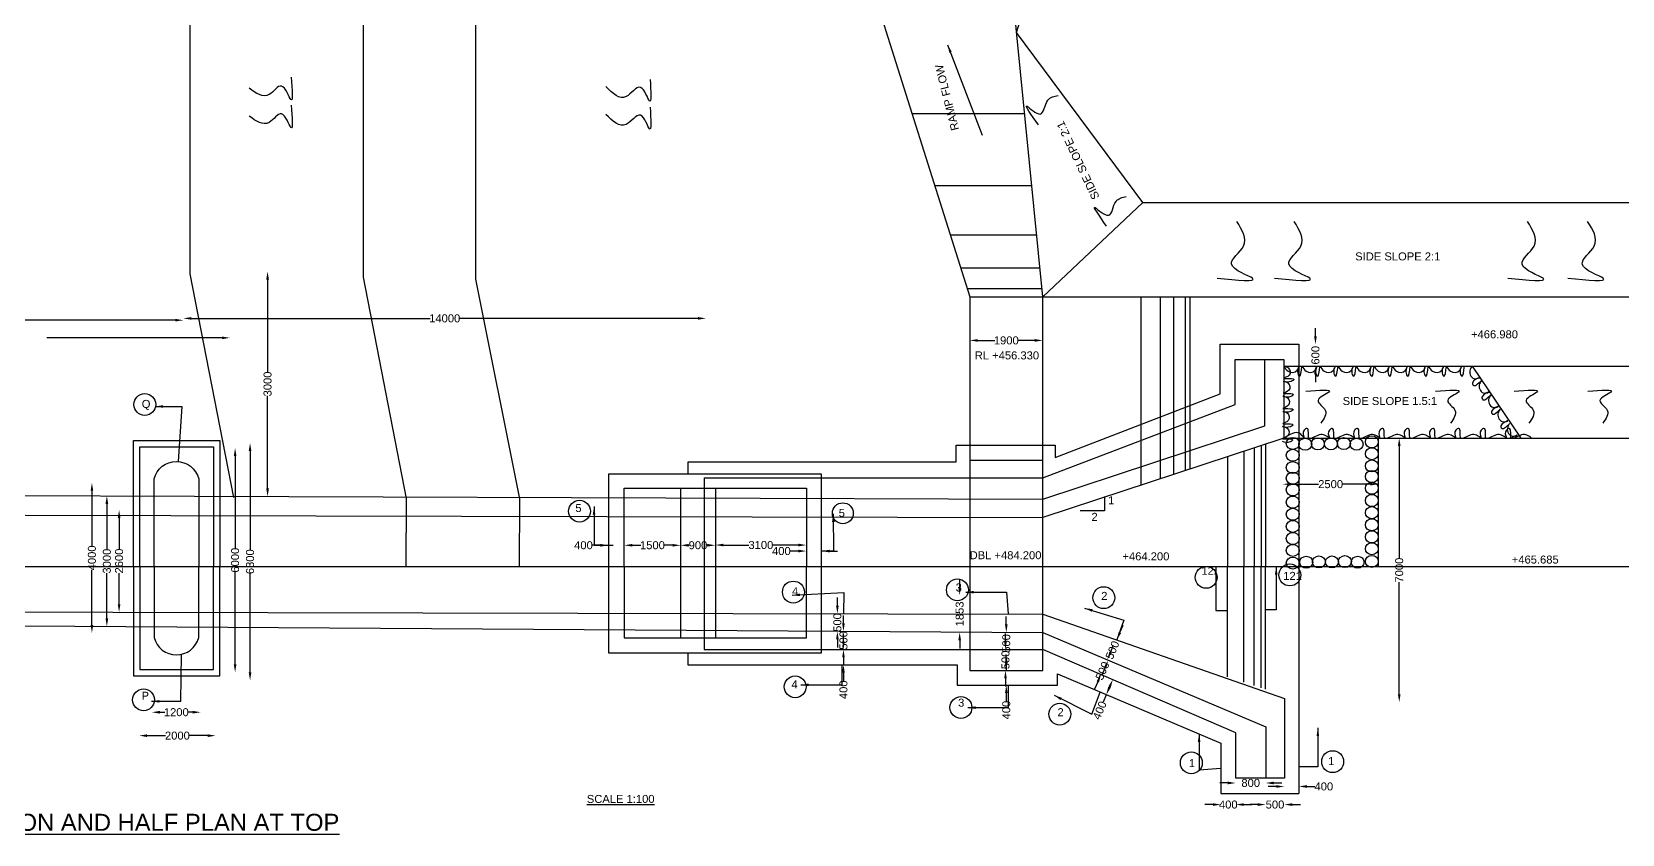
# Model space of a CAD drawing. Header units: millimetres. Extents: x 2429238 to 2656636, y 44384530 to 44544819.
# Drawn here: x 2536800 to 2616292, y 44428713 to 44468838 of the extents above; entities that cross this region are included whole.
import ezdxf

# ---------------------------------------------------------------- set-up
doc = ezdxf.new("R2010")
doc.units = ezdxf.units.MM
doc.header["$MEASUREMENT"] = 0
doc.layers.add('DIMENSION', color=7, linetype='Continuous')
doc.layers.add('TEXT', color=7, linetype='Continuous')
doc.styles.get("Standard").update_dxf_attribs({"font": 'arial.ttf', "height": 400})
doc.dimstyles.get("Standard").update_dxf_attribs({"dimtxt": 400, "dimasz": 400, "dimexe": 0.18, "dimexo": 0.0625, "dimgap": 0.09, "dimtad": 0, "dimdec": 0, "dimzin": 0, "dimdsep": 46, "dimtxsty": 'Standard', "dimcen": 0.09, "dimse1": 1, "dimse2": 1, "dimadec": 0, "dimazin": 0, "dimtfac": 1, "dimtdec": 0, "dimtofl": 0, "dimtmove": 0, "dimatfit": 3, "dimfxl": 1, "dimtolj": 1, "dimtzin": 0, "dimarcsym": 0})

# ---------------------------------------------------------------- blocks, each defined once
blk = doc.blocks.new('*D92')
at = {"layer": 'Defpoints', "color": 0, "transparency": 16777216}
for p in [(2583682, 44454070), (2587333, 44454070), (2587333, 44453404)]:
    blk.add_point(p, dxfattribs=at)
at = {"layer": 'TEXT', "color": 0, "lineweight": -2, "transparency": 16777216}
for p, q in [((2584082, 44453404), (2584930, 44453404)), ((2586933, 44453404), (2586086, 44453404))]:
    blk.add_line(p, q, dxfattribs=at)
at = {"layer": 'TEXT', "color": 0, "transparency": 16777216}
for points in [[(2584082, 44453471), (2584082, 44453338), (2583682, 44453404)], [(2586933, 44453471), (2586933, 44453338), (2587333, 44453404)]]:
    blk.add_solid(points, dxfattribs=at)
at = {"layer": 'TEXT', "color": 0, "transparency": 16777216, "insert": (2585508, 44453404), "char_height": 400, "attachment_point": 5}
blk.add_mtext('\\A1;1900', dxfattribs=at)
blk = doc.blocks.new('*D93')
at = {"layer": 'Defpoints', "color": 0, "transparency": 16777216}
for p in [(2599334, 44446216), (2604102, 44446216), (2604102, 44446216)]:
    blk.add_point(p, dxfattribs=at)
at = {"layer": 'TEXT', "color": 0, "lineweight": -2, "transparency": 16777216}
for p, q in [((2599734, 44446216), (2601118, 44446216)), ((2603702, 44446216), (2602318, 44446216))]:
    blk.add_line(p, q, dxfattribs=at)
at = {"layer": 'TEXT', "color": 0, "transparency": 16777216}
for points in [[(2599734, 44446282), (2599734, 44446149), (2599334, 44446216)], [(2603702, 44446282), (2603702, 44446149), (2604102, 44446216)]]:
    blk.add_solid(points, dxfattribs=at)
at = {"layer": 'TEXT', "color": 0, "transparency": 16777216, "insert": (2601718, 44446216), "char_height": 400, "attachment_point": 5}
blk.add_mtext('\\A1;2500', dxfattribs=at)
blk = doc.blocks.new('*D94')
at = {"layer": 'Defpoints', "color": 0, "transparency": 16777216}
for p in [(2600131, 44453212), (2600960, 44453212), (2600131, 44452117)]:
    blk.add_point(p, dxfattribs=at)
at = {"layer": 'TEXT', "color": 0, "lineweight": -2, "transparency": 16777216}
for p, q in [((2600960, 44453612), (2600960, 44454012)), ((2600960, 44451717), (2600960, 44451317))]:
    blk.add_line(p, q, dxfattribs=at)
at = {"layer": 'TEXT', "color": 0, "transparency": 16777216}
for points in [[(2600893, 44453612), (2601026, 44453612), (2600960, 44453212)], [(2600893, 44451717), (2601026, 44451717), (2600960, 44452117)]]:
    blk.add_solid(points, dxfattribs=at)
at = {"layer": 'TEXT', "color": 0, "transparency": 16777216, "insert": (2600960, 44452664), "char_height": 400, "attachment_point": 5, "rotation": 90}
blk.add_mtext('\\A1;600', dxfattribs=at)
blk = doc.blocks.new('*D98')
at = {"layer": 'Defpoints', "color": 0, "transparency": 16777216}
for p in [(2605192, 44448524), (2605148, 44435315), (2605192, 44435315)]:
    blk.add_point(p, dxfattribs=at)
at = {"layer": 'TEXT', "color": 0, "lineweight": -2, "transparency": 16777216}
for p, q in [((2605148, 44448124), (2605148, 44442514)), ((2605148, 44435715), (2605148, 44441324))]:
    blk.add_line(p, q, dxfattribs=at)
at = {"layer": 'TEXT', "color": 0, "transparency": 16777216}
for points in [[(2605081, 44448124), (2605215, 44448124), (2605148, 44448524)], [(2605081, 44435715), (2605215, 44435715), (2605148, 44435315)]]:
    blk.add_solid(points, dxfattribs=at)
at = {"layer": 'TEXT', "color": 0, "transparency": 16777216, "insert": (2605148, 44441919), "char_height": 400, "attachment_point": 5, "rotation": 90}
blk.add_mtext('\\A1;7000', dxfattribs=at)
blk = doc.blocks.new('*D99')
at = {"layer": 'Defpoints', "color": 0, "transparency": 16777216}
for p in [(2585508, 44436905), (2585508, 44436169), (2585508, 44436169)]:
    blk.add_point(p, dxfattribs=at)
at = {"layer": 'TEXT', "color": 0, "lineweight": -2, "transparency": 16777216}
for p, q in [((2585508, 44437305), (2585508, 44437705)), ((2585508, 44435769), (2585508, 44435369))]:
    blk.add_line(p, q, dxfattribs=at)
at = {"layer": 'TEXT', "color": 0, "transparency": 16777216}
for points in [[(2585441, 44437305), (2585574, 44437305), (2585508, 44436905)], [(2585441, 44435769), (2585574, 44435769), (2585508, 44436169)]]:
    blk.add_solid(points, dxfattribs=at)
at = {"layer": 'TEXT', "color": 0, "transparency": 16777216, "insert": (2585508, 44434920), "char_height": 400, "attachment_point": 5, "rotation": 90}
blk.add_mtext('\\A1;400', dxfattribs=at)
blk = doc.blocks.new('*D100')
at = {"layer": 'Defpoints', "color": 0, "transparency": 16777216}
for p in [(2585508, 44437951), (2585467, 44436905), (2585508, 44436905)]:
    blk.add_point(p, dxfattribs=at)
at = {"layer": 'TEXT', "color": 0, "lineweight": -2, "transparency": 16777216}
for p, q in [((2585467, 44438351), (2585467, 44438751)), ((2585467, 44436505), (2585467, 44436105))]:
    blk.add_line(p, q, dxfattribs=at)
at = {"layer": 'TEXT', "color": 0, "transparency": 16777216}
for points in [[(2585400, 44438351), (2585533, 44438351), (2585467, 44437951)], [(2585400, 44436505), (2585533, 44436505), (2585467, 44436905)]]:
    blk.add_solid(points, dxfattribs=at)
at = {"layer": 'TEXT', "color": 0, "transparency": 16777216, "insert": (2585467, 44437428), "char_height": 400, "attachment_point": 5, "rotation": 90}
blk.add_mtext('\\A1;500', dxfattribs=at)
blk = doc.blocks.new('*D101')
at = {"layer": 'Defpoints', "color": 0, "transparency": 16777216}
for p in [(2585477, 44438804), (2585508, 44437705), (2585508, 44437705)]:
    blk.add_point(p, dxfattribs=at)
at = {"layer": 'TEXT', "color": 0, "lineweight": -2, "transparency": 16777216}
for p, q in [((2585508, 44439204), (2585508, 44439604)), ((2585508, 44437305), (2585508, 44436905))]:
    blk.add_line(p, q, dxfattribs=at)
at = {"layer": 'TEXT', "color": 0, "transparency": 16777216}
for points in [[(2585441, 44439204), (2585574, 44439204), (2585508, 44438804)], [(2585441, 44437305), (2585574, 44437305), (2585508, 44437705)]]:
    blk.add_solid(points, dxfattribs=at)
at = {"layer": 'TEXT', "color": 0, "transparency": 16777216, "insert": (2585508, 44438254), "char_height": 400, "attachment_point": 5, "rotation": 90}
blk.add_mtext('\\A1;500', dxfattribs=at)
blk = doc.blocks.new('*D102')
at = {"layer": 'Defpoints', "color": 0, "transparency": 16777216}
for p in [(2583177, 44440656), (2585477, 44440656), (2585477, 44438804)]:
    blk.add_point(p, dxfattribs=at)
at = {"layer": 'TEXT', "color": 0, "lineweight": -2, "transparency": 16777216}
for p, q in [((2583177, 44441056), (2583177, 44441456)), ((2583177, 44438404), (2583177, 44438004))]:
    blk.add_line(p, q, dxfattribs=at)
at = {"layer": 'TEXT', "color": 0, "transparency": 16777216}
for points in [[(2583110, 44441056), (2583244, 44441056), (2583177, 44440656)], [(2583110, 44438404), (2583244, 44438404), (2583177, 44438804)]]:
    blk.add_solid(points, dxfattribs=at)
at = {"layer": 'TEXT', "color": 0, "transparency": 16777216, "insert": (2583177, 44439730), "char_height": 400, "attachment_point": 5, "rotation": 90}
blk.add_mtext('\\A1;1853', dxfattribs=at)
blk = doc.blocks.new('*D103')
at = {"layer": 'Defpoints', "color": 0, "transparency": 16777216}
for p in [(2577369, 44437951), (2577369, 44437185), (2577369, 44437185)]:
    blk.add_point(p, dxfattribs=at)
at = {"layer": 'TEXT', "color": 0, "lineweight": -2, "transparency": 16777216}
for p, q in [((2577369, 44438351), (2577369, 44438751)), ((2577369, 44436785), (2577369, 44436385))]:
    blk.add_line(p, q, dxfattribs=at)
at = {"layer": 'TEXT', "color": 0, "transparency": 16777216}
for points in [[(2577302, 44438351), (2577435, 44438351), (2577369, 44437951)], [(2577302, 44436785), (2577435, 44436785), (2577369, 44437185)]]:
    blk.add_solid(points, dxfattribs=at)
at = {"layer": 'TEXT', "color": 0, "transparency": 16777216, "insert": (2577369, 44435936), "char_height": 400, "attachment_point": 5, "rotation": 90}
blk.add_mtext('\\A1;400', dxfattribs=at)
blk = doc.blocks.new('*D104')
at = {"layer": 'Defpoints', "color": 0, "transparency": 16777216}
for p in [(2577375, 44438857), (2577369, 44437951), (2577369, 44437951)]:
    blk.add_point(p, dxfattribs=at)
at = {"layer": 'TEXT', "color": 0, "lineweight": -2, "transparency": 16777216}
for p, q in [((2577369, 44439257), (2577369, 44439657)), ((2577369, 44437551), (2577369, 44437151))]:
    blk.add_line(p, q, dxfattribs=at)
at = {"layer": 'TEXT', "color": 0, "transparency": 16777216}
for points in [[(2577302, 44439257), (2577435, 44439257), (2577369, 44438857)], [(2577302, 44437551), (2577435, 44437551), (2577369, 44437951)]]:
    blk.add_solid(points, dxfattribs=at)
at = {"layer": 'TEXT', "color": 0, "transparency": 16777216, "insert": (2577369, 44438404), "char_height": 400, "attachment_point": 5, "rotation": 90}
blk.add_mtext('\\A1;500', dxfattribs=at)
blk = doc.blocks.new('*D105')
at = {"layer": 'Defpoints', "color": 0, "transparency": 16777216}
for p in [(2577372, 44439742), (2577066, 44438857), (2577366, 44438857)]:
    blk.add_point(p, dxfattribs=at)
at = {"layer": 'TEXT', "color": 0, "lineweight": -2, "transparency": 16777216}
for p, q in [((2577066, 44440142), (2577066, 44440542)), ((2577066, 44438457), (2577066, 44438057))]:
    blk.add_line(p, q, dxfattribs=at)
at = {"layer": 'TEXT', "color": 0, "transparency": 16777216}
for points in [[(2576999, 44440142), (2577133, 44440142), (2577066, 44439742)], [(2576999, 44438457), (2577133, 44438457), (2577066, 44438857)]]:
    blk.add_solid(points, dxfattribs=at)
at = {"layer": 'TEXT', "color": 0, "transparency": 16777216, "insert": (2577066, 44439300), "char_height": 400, "attachment_point": 5, "rotation": 90}
blk.add_mtext('\\A1;500', dxfattribs=at)
blk = doc.blocks.new('*D106')
at = {"layer": 'Defpoints', "color": 0, "transparency": 16777216}
for p in [(2575514, 44442914), (2575514, 44442871), (2576271, 44442914)]:
    blk.add_point(p, dxfattribs=at)
at = {"layer": 'TEXT', "color": 0, "lineweight": -2, "transparency": 16777216}
for p, q in [((2575114, 44442871), (2574714, 44442871)), ((2576671, 44442871), (2577071, 44442871))]:
    blk.add_line(p, q, dxfattribs=at)
at = {"layer": 'TEXT', "color": 0, "transparency": 16777216}
for points in [[(2575114, 44442938), (2575114, 44442805), (2575514, 44442871)], [(2576671, 44442938), (2576671, 44442805), (2576271, 44442871)]]:
    blk.add_solid(points, dxfattribs=at)
at = {"layer": 'TEXT', "color": 0, "transparency": 16777216, "insert": (2574265, 44442871), "char_height": 400, "attachment_point": 5}
blk.add_mtext('\\A1;400', dxfattribs=at)
blk = doc.blocks.new('*D107')
at = {"layer": 'Defpoints', "color": 0, "transparency": 16777216}
for p in [(2570965, 44443173), (2570965, 44442914), (2575514, 44442914)]:
    blk.add_point(p, dxfattribs=at)
at = {"layer": 'TEXT', "color": 0, "lineweight": -2, "transparency": 16777216}
for p, q in [((2571365, 44443173), (2572643, 44443173)), ((2575114, 44443173), (2573836, 44443173))]:
    blk.add_line(p, q, dxfattribs=at)
at = {"layer": 'TEXT', "color": 0, "transparency": 16777216}
for points in [[(2571365, 44443240), (2571365, 44443107), (2570965, 44443173)], [(2575114, 44443240), (2575114, 44443107), (2575514, 44443173)]]:
    blk.add_solid(points, dxfattribs=at)
at = {"layer": 'TEXT', "color": 0, "transparency": 16777216, "insert": (2573240, 44443173), "char_height": 400, "attachment_point": 5}
blk.add_mtext('\\A1;3100', dxfattribs=at)
blk = doc.blocks.new('*D108')
at = {"layer": 'Defpoints', "color": 0, "transparency": 16777216}
for p in [(2569224, 44443173), (2569224, 44443161), (2570965, 44443173)]:
    blk.add_point(p, dxfattribs=at)
at = {"layer": 'TEXT', "color": 0, "lineweight": -2, "transparency": 16777216}
for p, q in [((2569624, 44443161), (2569653, 44443161)), ((2570565, 44443161), (2570536, 44443161))]:
    blk.add_line(p, q, dxfattribs=at)
at = {"layer": 'TEXT', "color": 0, "transparency": 16777216}
for points in [[(2569624, 44443227), (2569624, 44443094), (2569224, 44443161)], [(2570565, 44443227), (2570565, 44443094), (2570965, 44443161)]]:
    blk.add_solid(points, dxfattribs=at)
at = {"layer": 'TEXT', "color": 0, "transparency": 16777216, "insert": (2570095, 44443161), "char_height": 400, "attachment_point": 5}
blk.add_mtext('\\A1;900', dxfattribs=at)
blk = doc.blocks.new('*D109')
at = {"layer": 'Defpoints', "color": 0, "transparency": 16777216}
for p in [(2566416, 44443161), (2566416, 44442959), (2569224, 44442959)]:
    blk.add_point(p, dxfattribs=at)
at = {"layer": 'TEXT', "color": 0, "lineweight": -2, "transparency": 16777216}
for p, q in [((2566816, 44443161), (2567242, 44443161)), ((2568824, 44443161), (2568398, 44443161))]:
    blk.add_line(p, q, dxfattribs=at)
at = {"layer": 'TEXT', "color": 0, "transparency": 16777216}
for points in [[(2566816, 44443227), (2566816, 44443094), (2566416, 44443161)], [(2568824, 44443227), (2568824, 44443094), (2569224, 44443161)]]:
    blk.add_solid(points, dxfattribs=at)
at = {"layer": 'TEXT', "color": 0, "transparency": 16777216, "insert": (2567820, 44443161), "char_height": 400, "attachment_point": 5}
blk.add_mtext('\\A1;1500', dxfattribs=at)
blk = doc.blocks.new('*D110')
at = {"layer": 'Defpoints', "color": 0, "transparency": 16777216}
for p in [(2565624, 44443161), (2565624, 44442959), (2566416, 44442959)]:
    blk.add_point(p, dxfattribs=at)
at = {"layer": 'TEXT', "color": 0, "lineweight": -2, "transparency": 16777216}
for p, q in [((2565224, 44443161), (2564824, 44443161)), ((2566816, 44443161), (2567216, 44443161))]:
    blk.add_line(p, q, dxfattribs=at)
at = {"layer": 'TEXT', "color": 0, "transparency": 16777216}
for points in [[(2565224, 44443227), (2565224, 44443094), (2565624, 44443161)], [(2566816, 44443227), (2566816, 44443094), (2566416, 44443161)]]:
    blk.add_solid(points, dxfattribs=at)
at = {"layer": 'TEXT', "color": 0, "transparency": 16777216, "insert": (2564374, 44443161), "char_height": 400, "attachment_point": 5}
blk.add_mtext('\\A1;400', dxfattribs=at)
blk = doc.blocks.new('*D111')
at = {"layer": 'Defpoints', "color": 0, "transparency": 16777216}
for p in [(2547525, 44448276), (2547709, 44448276), (2547525, 44436402)]:
    blk.add_point(p, dxfattribs=at)
at = {"layer": 'TEXT', "color": 0, "lineweight": -2, "transparency": 16777216}
for p, q in [((2547709, 44447876), (2547709, 44442937)), ((2547709, 44436802), (2547709, 44441741))]:
    blk.add_line(p, q, dxfattribs=at)
at = {"layer": 'TEXT', "color": 0, "transparency": 16777216}
for points in [[(2547642, 44447876), (2547775, 44447876), (2547709, 44448276)], [(2547642, 44436802), (2547775, 44436802), (2547709, 44436402)]]:
    blk.add_solid(points, dxfattribs=at)
at = {"layer": 'TEXT', "color": 0, "transparency": 16777216, "insert": (2547709, 44442339), "char_height": 400, "attachment_point": 5, "rotation": 90}
blk.add_mtext('\\A1;6300', dxfattribs=at)
blk = doc.blocks.new('*D112')
at = {"layer": 'Defpoints', "color": 0, "transparency": 16777216}
for p in [(2548403, 44456848), (2548585, 44456848), (2548403, 44445605)]:
    blk.add_point(p, dxfattribs=at)
at = {"layer": 'TEXT', "color": 0, "lineweight": -2, "transparency": 16777216}
for p, q in [((2548585, 44456448), (2548585, 44451823)), ((2548585, 44446005), (2548585, 44450630))]:
    blk.add_line(p, q, dxfattribs=at)
at = {"layer": 'TEXT', "color": 0, "transparency": 16777216}
for points in [[(2548518, 44456448), (2548652, 44456448), (2548585, 44456848)], [(2548518, 44446005), (2548652, 44446005), (2548585, 44445605)]]:
    blk.add_solid(points, dxfattribs=at)
at = {"layer": 'TEXT', "color": 0, "transparency": 16777216, "insert": (2548585, 44451227), "char_height": 400, "attachment_point": 5, "rotation": 90}
blk.add_mtext('\\A1;3000', dxfattribs=at)
blk = doc.blocks.new('*D113')
at = {"layer": 'Defpoints', "color": 0, "transparency": 16777216}
for p in [(2546895, 44448020), (2546961, 44448020), (2546895, 44436810)]:
    blk.add_point(p, dxfattribs=at)
at = {"layer": 'TEXT', "color": 0, "lineweight": -2, "transparency": 16777216}
for p, q in [((2546961, 44447620), (2546961, 44443012)), ((2546961, 44437210), (2546961, 44441817))]:
    blk.add_line(p, q, dxfattribs=at)
at = {"layer": 'TEXT', "color": 0, "transparency": 16777216}
for points in [[(2546895, 44447620), (2547028, 44447620), (2546961, 44448020)], [(2546895, 44437210), (2547028, 44437210), (2546961, 44436810)]]:
    blk.add_solid(points, dxfattribs=at)
at = {"layer": 'TEXT', "color": 0, "transparency": 16777216, "insert": (2546961, 44442415), "char_height": 400, "attachment_point": 5, "rotation": 90}
blk.add_mtext('\\A1;6000', dxfattribs=at)
blk = doc.blocks.new('*D114')
at = {"layer": 'Defpoints', "color": 0, "transparency": 16777216}
for p in [(2541163, 44444927), (2541163, 44439816), (2541163, 44439816)]:
    blk.add_point(p, dxfattribs=at)
at = {"layer": 'TEXT', "color": 0, "lineweight": -2, "transparency": 16777216}
for p, q in [((2541163, 44444527), (2541163, 44442972)), ((2541163, 44440216), (2541163, 44441772))]:
    blk.add_line(p, q, dxfattribs=at)
at = {"layer": 'TEXT', "color": 0, "transparency": 16777216}
for points in [[(2541096, 44444527), (2541230, 44444527), (2541163, 44444927)], [(2541096, 44440216), (2541230, 44440216), (2541163, 44439816)]]:
    blk.add_solid(points, dxfattribs=at)
at = {"layer": 'TEXT', "color": 0, "transparency": 16777216, "insert": (2541163, 44442372), "char_height": 400, "attachment_point": 5, "rotation": 90}
blk.add_mtext('\\A1;2600', dxfattribs=at)
blk = doc.blocks.new('*D115')
at = {"layer": 'Defpoints', "color": 0, "transparency": 16777216}
for p in [(2540483, 44445633), (2540440, 44439101), (2540551, 44439101)]:
    blk.add_point(p, dxfattribs=at)
at = {"layer": 'TEXT', "color": 0, "lineweight": -2, "transparency": 16777216}
for p, q in [((2540551, 44445233), (2540551, 44442964)), ((2540551, 44439501), (2540551, 44441770))]:
    blk.add_line(p, q, dxfattribs=at)
at = {"layer": 'TEXT', "color": 0, "transparency": 16777216}
for points in [[(2540485, 44445233), (2540618, 44445233), (2540551, 44445633)], [(2540485, 44439501), (2540618, 44439501), (2540551, 44439101)]]:
    blk.add_solid(points, dxfattribs=at)
at = {"layer": 'TEXT', "color": 0, "transparency": 16777216, "insert": (2540551, 44442367), "char_height": 400, "attachment_point": 5, "rotation": 90}
blk.add_mtext('\\A1;3000', dxfattribs=at)
blk = doc.blocks.new('*D116')
at = {"layer": 'Defpoints', "color": 0, "transparency": 16777216}
for p in [(2539849, 44446285), (2539804, 44438775), (2539849, 44438775)]:
    blk.add_point(p, dxfattribs=at)
at = {"layer": 'TEXT', "color": 0, "lineweight": -2, "transparency": 16777216}
for p, q in [((2539804, 44445885), (2539804, 44443135)), ((2539804, 44439175), (2539804, 44441925))]:
    blk.add_line(p, q, dxfattribs=at)
at = {"layer": 'TEXT', "color": 0, "transparency": 16777216}
for points in [[(2539738, 44445885), (2539871, 44445885), (2539804, 44446285)], [(2539738, 44439175), (2539871, 44439175), (2539804, 44438775)]]:
    blk.add_solid(points, dxfattribs=at)
at = {"layer": 'TEXT', "color": 0, "transparency": 16777216, "insert": (2539804, 44442530), "char_height": 400, "attachment_point": 5, "rotation": 90}
blk.add_mtext('\\A1;4000', dxfattribs=at)
blk = doc.blocks.new('*D117')
at = {"layer": 'Defpoints', "color": 0, "transparency": 16777216}
for p in [(2544372, 44455100), (2570503, 44455100), (2570503, 44454507)]:
    blk.add_point(p, dxfattribs=at)
at = {"layer": 'TEXT', "color": 0, "lineweight": -2, "transparency": 16777216}
for p, q in [((2544772, 44454507), (2556704, 44454507)), ((2570103, 44454507), (2558171, 44454507))]:
    blk.add_line(p, q, dxfattribs=at)
at = {"layer": 'TEXT', "color": 0, "transparency": 16777216}
for points in [[(2544772, 44454574), (2544772, 44454441), (2544372, 44454507)], [(2570103, 44454574), (2570103, 44454441), (2570503, 44454507)]]:
    blk.add_solid(points, dxfattribs=at)
at = {"layer": 'TEXT', "color": 0, "transparency": 16777216, "insert": (2557438, 44454507), "char_height": 400, "attachment_point": 5}
blk.add_mtext('\\A1;14000', dxfattribs=at)
blk = doc.blocks.new('*D118')
at = {"layer": 'Defpoints', "color": 0, "transparency": 16777216}
for p in [(2518041, 44454507), (2518041, 44454416), (2544372, 44454507)]:
    blk.add_point(p, dxfattribs=at)
at = {"layer": 'TEXT', "color": 0, "lineweight": -2, "transparency": 16777216}
for p, q in [((2518441, 44454416), (2530473, 44454416)), ((2543972, 44454416), (2531940, 44454416))]:
    blk.add_line(p, q, dxfattribs=at)
at = {"layer": 'TEXT', "color": 0, "transparency": 16777216}
for points in [[(2518441, 44454483), (2518441, 44454350), (2518041, 44454416)], [(2543972, 44454483), (2543972, 44454350), (2544372, 44454416)]]:
    blk.add_solid(points, dxfattribs=at)
at = {"layer": 'TEXT', "color": 0, "transparency": 16777216, "insert": (2531206, 44454416), "char_height": 400, "attachment_point": 5}
blk.add_mtext('\\A1;14000', dxfattribs=at)
blk = doc.blocks.new('*D120')
at = {"layer": 'Defpoints', "color": 0, "transparency": 16777216}
for p in [(2542803, 44434812), (2542803, 44434484), (2545241, 44434484)]:
    blk.add_point(p, dxfattribs=at)
at = {"layer": 'TEXT', "color": 0, "lineweight": -2, "transparency": 16777216}
for p, q in [((2543203, 44434812), (2543445, 44434812)), ((2544841, 44434812), (2544600, 44434812))]:
    blk.add_line(p, q, dxfattribs=at)
at = {"layer": 'TEXT', "color": 0, "transparency": 16777216}
for points in [[(2543203, 44434878), (2543203, 44434745), (2542803, 44434812)], [(2544841, 44434878), (2544841, 44434745), (2545241, 44434812)]]:
    blk.add_solid(points, dxfattribs=at)
at = {"layer": 'TEXT', "color": 0, "transparency": 16777216, "insert": (2544022, 44434812), "char_height": 400, "attachment_point": 5}
blk.add_mtext('\\A1;1200', dxfattribs=at)
blk = doc.blocks.new('*D121')
at = {"layer": 'Defpoints', "color": 0, "transparency": 16777216}
for p in [(2542163, 44433641), (2542163, 44433547), (2545991, 44433547)]:
    blk.add_point(p, dxfattribs=at)
at = {"layer": 'TEXT', "color": 0, "lineweight": -2, "transparency": 16777216}
for p, q in [((2542563, 44433641), (2543477, 44433641)), ((2545591, 44433641), (2544677, 44433641))]:
    blk.add_line(p, q, dxfattribs=at)
at = {"layer": 'TEXT', "color": 0, "transparency": 16777216}
for points in [[(2542563, 44433708), (2542563, 44433574), (2542163, 44433641)], [(2545591, 44433708), (2545591, 44433574), (2545991, 44433641)]]:
    blk.add_solid(points, dxfattribs=at)
at = {"layer": 'TEXT', "color": 0, "transparency": 16777216, "insert": (2544077, 44433641), "char_height": 400, "attachment_point": 5}
blk.add_mtext('\\A1;2000', dxfattribs=at)
blk = doc.blocks.new('*D160')
at = {"color": 0, "lineweight": -2, "transparency": 16777216}
for p, q in [((2591186, 44438796), (2591341, 44439165)), ((2590445, 44437043), (2590289, 44436674))]:
    blk.add_line(p, q, dxfattribs=at)
at = {"color": 0, "transparency": 16777216}
for points in [[(2591124, 44438822), (2591247, 44438770), (2591030, 44438428)], [(2590383, 44437069), (2590506, 44437017), (2590601, 44437411)]]:
    blk.add_solid(points, dxfattribs=at)
at = {"layer": 'Defpoints', "color": 0, "transparency": 16777216}
for p in [(2591030, 44438428), (2590601, 44437411), (2590601, 44437411)]:
    blk.add_point(p, dxfattribs=at)
at = {"color": 0, "transparency": 16777216, "insert": (2590815, 44437920), "char_height": 400, "attachment_point": 5, "rotation": 67.09914}
blk.add_mtext('\\A1;500', dxfattribs=at)
blk = doc.blocks.new('*D161')
at = {"color": 0, "lineweight": -2, "transparency": 16777216}
for p, q in [((2590714, 44437803), (2590873, 44438171)), ((2590079, 44436331), (2589920, 44435964))]:
    blk.add_line(p, q, dxfattribs=at)
at = {"color": 0, "transparency": 16777216}
for points in [[(2590653, 44437830), (2590775, 44437777), (2590556, 44437436)], [(2590017, 44436357), (2590140, 44436304), (2590237, 44436698)]]:
    blk.add_solid(points, dxfattribs=at)
at = {"layer": 'Defpoints', "color": 0, "transparency": 16777216}
for p in [(2590412, 44437498), (2590093, 44436760), (2590237, 44436698)]:
    blk.add_point(p, dxfattribs=at)
at = {"color": 0, "transparency": 16777216, "insert": (2590316, 44436882), "char_height": 400, "attachment_point": 5, "rotation": 66.65791}
blk.add_mtext('\\A1;500', dxfattribs=at)
blk = doc.blocks.new('*D162')
at = {"color": 0, "lineweight": -2, "transparency": 16777216}
for p, q in [((2590506, 44435688), (2590350, 44435320)), ((2590670, 44436075), (2590662, 44436056))]:
    blk.add_line(p, q, dxfattribs=at)
at = {"color": 0, "transparency": 16777216}
for points in [[(2590609, 44436101), (2590732, 44436049), (2590827, 44436444)], [(2590601, 44436082), (2590724, 44436030), (2590506, 44435688)]]:
    blk.add_solid(points, dxfattribs=at)
at = {"layer": 'Defpoints', "color": 0, "transparency": 16777216}
for p in [(2590827, 44436444), (2590506, 44435688), (2590506, 44435688)]:
    blk.add_point(p, dxfattribs=at)
at = {"color": 0, "transparency": 16777216, "insert": (2590175, 44434906), "char_height": 400, "attachment_point": 5, "rotation": 67.03793}
blk.add_mtext('\\A1;400', dxfattribs=at)
blk = doc.blocks.new('*D171')
at = {"color": 0, "lineweight": -2, "transparency": 16777216}
for p, q in [((2595831, 44430194), (2595431, 44430194)), ((2597376, 44430194), (2597776, 44430194))]:
    blk.add_line(p, q, dxfattribs=at)
at = {"color": 0, "transparency": 16777216}
for points in [[(2595831, 44430261), (2595831, 44430127), (2596231, 44430194)], [(2597376, 44430261), (2597376, 44430127), (2596976, 44430194)]]:
    blk.add_solid(points, dxfattribs=at)
at = {"layer": 'Defpoints', "color": 0, "transparency": 16777216}
for p in [(2596231, 44431617), (2596976, 44431617), (2596976, 44430194)]:
    blk.add_point(p, dxfattribs=at)
at = {"color": 0, "transparency": 16777216, "insert": (2596603, 44430194), "char_height": 400, "attachment_point": 5}
blk.add_mtext('\\A1;400', dxfattribs=at)
blk = doc.blocks.new('*D172')
at = {"color": 0, "lineweight": -2, "transparency": 16777216}
for p, q in [((2596576, 44431274), (2596176, 44431274)), ((2598872, 44431274), (2599272, 44431274))]:
    blk.add_line(p, q, dxfattribs=at)
at = {"color": 0, "transparency": 16777216}
for points in [[(2596576, 44431341), (2596576, 44431207), (2596976, 44431274)], [(2598872, 44431341), (2598872, 44431207), (2598472, 44431274)]]:
    blk.add_solid(points, dxfattribs=at)
at = {"layer": 'Defpoints', "color": 0, "transparency": 16777216}
for p in [(2596976, 44431726), (2598472, 44431726), (2598472, 44431274)]:
    blk.add_point(p, dxfattribs=at)
at = {"color": 0, "transparency": 16777216, "insert": (2597724, 44431274), "char_height": 400, "attachment_point": 5}
blk.add_mtext('\\A1;800', dxfattribs=at)
blk = doc.blocks.new('*D173')
at = {"color": 0, "lineweight": -2, "transparency": 16777216}
for p, q in [((2598072, 44430194), (2597672, 44430194)), ((2599805, 44430194), (2600205, 44430194))]:
    blk.add_line(p, q, dxfattribs=at)
at = {"color": 0, "transparency": 16777216}
for points in [[(2598072, 44430261), (2598072, 44430127), (2598472, 44430194)], [(2599805, 44430261), (2599805, 44430127), (2599405, 44430194)]]:
    blk.add_solid(points, dxfattribs=at)
at = {"layer": 'Defpoints', "color": 0, "transparency": 16777216}
for p in [(2598472, 44431726), (2599405, 44431726), (2599405, 44430194)]:
    blk.add_point(p, dxfattribs=at)
at = {"color": 0, "transparency": 16777216, "insert": (2598938, 44430194), "char_height": 400, "attachment_point": 5}
blk.add_mtext('\\A1;500', dxfattribs=at)
blk = doc.blocks.new('*D174')
at = {"color": 0, "lineweight": -2, "transparency": 16777216}
for p, q in [((2599005, 44431099), (2598605, 44431099)), ((2600531, 44431099), (2600931, 44431099))]:
    blk.add_line(p, q, dxfattribs=at)
at = {"color": 0, "transparency": 16777216}
for points in [[(2599005, 44431166), (2599005, 44431033), (2599405, 44431099)], [(2600531, 44431166), (2600531, 44431033), (2600131, 44431099)]]:
    blk.add_solid(points, dxfattribs=at)
at = {"layer": 'Defpoints', "color": 0, "transparency": 16777216}
for p in [(2599405, 44431635), (2600131, 44431635), (2600131, 44431099)]:
    blk.add_point(p, dxfattribs=at)
at = {"color": 0, "transparency": 16777216, "insert": (2601380, 44431099), "char_height": 400, "attachment_point": 5}
blk.add_mtext('\\A1;400', dxfattribs=at)

msp = doc.modelspace()

# ---------------------------------------------------------------- linework, layer by layer
msp.add_circle((2577336.7, 44444760.6), 523.6)
at = {"layer": 'DIMENSION', "color": 0}
for points in [[(2546891, 44445546.6), (2544708.4, 44456734.4), (2544708.4, 44491336.6)], [(2555515.6, 44442091.2), (2555531.6, 44445506), (2553372.7, 44456567.1), (2553372.7, 44491336.6)], [(2561169.5, 44442091.2), (2561185.4, 44445479.3), (2558986.5, 44456470.1), (2558986.5, 44491336.6)], [(2575205.7, 44491397), (2575205.7, 44482469), (2583682.5, 44455591.8), (2583682.5, 44436904.9), (2587333.2, 44436904.9), (2587333.2, 44455588), (2584671.9, 44482470), (2584671.9, 44491397)], [(2587333.2, 44455588), (2592332.2, 44460308.2), (2586024.3, 44468808.9), (2590294.7, 44482421.8), (2590294.7, 44491397)], [(2586428, 44464731.7), (2580799.8, 44464731.7)], [(2586784, 44461135.6), (2581934, 44461135.6)], [(2592332.2, 44460308.2), (2620530.8, 44460308.2)], [(2587027.9, 44458672), (2582711, 44458672)], [(2587191.4, 44457020.3), (2583231.9, 44457020.3)], [(2587293.3, 44455990.8), (2583556.6, 44455990.8)], [(2583682.5, 44455591.8), (2620572.6, 44455591.8)], [(2592246.2, 44446174.4), (2592246.2, 44455591.8)], [(2593207.7, 44446491.1), (2593207.7, 44455591.8)], [(2593882, 44446713.2), (2593882, 44455591.8)], [(2594468.9, 44446906.6), (2594468.9, 44455591.8)], [(2594693.7, 44446980.6), (2594693.7, 44455591.8)], [(2569612.4, 44446719.1), (2569612.4, 44447328.2), (2582997, 44447328.2), (2582997, 44448166), (2587949.7, 44448166), (2587949.7, 44447543.6), (2596203.8, 44450727.7), (2596203.8, 44453211.8), (2600130.6, 44453211.8), (2600130.6, 44442091.2)], [(2587333.2, 44446539.9), (2596951.4, 44450202.8), (2596951.4, 44452456.1), (2599379.7, 44452456.1), (2599379.7, 44448524.3), (2587333.2, 44444556)], [(2587336.4, 44445467.8), (2598431.8, 44449131.2), (2598431.8, 44452456.1)], [(2599379.7, 44452117.2), (2620572.6, 44452117.2)], [(2608791.1, 44452117.2), (2611218.9, 44448524.3)], [(2541886.2, 44442091.2), (2541886.2, 44448402), (2546201.9, 44448402), (2546201.9, 44442091.2)], [(2542202.9, 44442091.2), (2542202.9, 44448085.3), (2545885.2, 44448085.3), (2545885.2, 44442091.2)], [(2598240.6, 44448149), (2598240.6, 44442091.2)], [(2598459.6, 44448221.1), (2598459.6, 44442091.2)], [(2599379.7, 44448524.3), (2620572.6, 44448524.3)], [(2604101.6, 44448524.3), (2604101.6, 44442091.2)], [(2583682.5, 44447414.2), (2587333.2, 44447414.2)], [(2596564, 44447596.7), (2596564, 44442091.2)], [(2597383.6, 44447866.7), (2597383.6, 44442091.2)], [(2597896.6, 44448035.7), (2597896.6, 44442091.2)], [(2576271.4, 44442091.2), (2576271.4, 44446719.1), (2565623.8, 44446719.1), (2565623.8, 44442091.2)], [(2570399.3, 44446539.9), (2570399.3, 44442091.2)], [(2570399.3, 44446539.9), (2587333.2, 44446539.9)], [(2493106.8, 44445799.9), (2587333.2, 44445467.8)], [(2566415.7, 44442091.2), (2566415.7, 44446022.5), (2575514.1, 44446022.5), (2575514.1, 44442091.2)], [(2569224.4, 44446022.5), (2569224.4, 44442091.2)], [(2570964.9, 44446022.5), (2570964.9, 44442091.2)], [(2590417, 44445599), (2590417, 44444881.8), (2589193.4, 44444881.8)], [(2471089.1, 44444818.2), (2587333.2, 44444556)], [(2624364.9, 44442091.2), (2433522.4, 44442091.2)], [(2541886.2, 44442091.2), (2541886.2, 44436631.3), (2546201.9, 44436631.3), (2546201.9, 44442091.2)], [(2542202.9, 44442091.2), (2542202.9, 44436948), (2545885.2, 44436948), (2545885.2, 44442091.2)], [(2565623.8, 44442091.2), (2565623.8, 44437827.8), (2565623.8, 44437785), (2576271.4, 44437785), (2576271.4, 44442091.2)], [(2566415.7, 44442091.2), (2566415.7, 44438532.8), (2575514.1, 44438532.8), (2575514.1, 44442091.2)], [(2569224.4, 44442091.2), (2569224.4, 44438532.8)], [(2570399.3, 44442091.2), (2570399.3, 44437951.2), (2587333.2, 44437951.2)], [(2570964.9, 44442091.2), (2570964.9, 44438532.8)], [(2596564, 44436585.6), (2596564, 44442091.2)], [(2597383.6, 44436315.7), (2597383.6, 44442091.2)], [(2597896.6, 44436146.7), (2597896.6, 44442091.2)], [(2598240.6, 44436033.3), (2598240.6, 44442091.2)], [(2598459.6, 44435961.2), (2598459.6, 44442091.2)], [(2600130.6, 44442091.2), (2600130.6, 44430751.8)], [(2471089.1, 44439958.6), (2587333.2, 44439721.8)], [(2493106.8, 44439413.7), (2587333.2, 44438791.4)], [(2587333.2, 44439721.8), (2599404.9, 44435496.4), (2599404.9, 44431510.4), (2596975.6, 44431510.4), (2596975.6, 44433790.2), (2587333.2, 44437951.2)], [(2587333.2, 44438791.4), (2598471.9, 44434086.1), (2598471.9, 44431510.4)], [(2569594.3, 44437785), (2569594.3, 44437185.1), (2583048.8, 44437185.1), (2583048.8, 44436169), (2588059.6, 44436169), (2588059.6, 44436724.5), (2596230.9, 44433262.3), (2596230.9, 44430751.8), (2600130.6, 44430751.8)]]:
    msp.add_lwpolyline(points, dxfattribs=at)
for points in [[(2542912.3, 44442091.2), (2542912.3, 44446490, -0.7764507), (2545141.6, 44446490), (2545141.6, 44442091.2)], [(2542912.3, 44442091.2), (2542912.3, 44438543.3, 0.7764507), (2545141.6, 44438543.3), (2545141.6, 44442091.2)]]:
    msp.add_lwpolyline(points, format="xyb", dxfattribs=at)
for centre in [(2542445.9, 44450201.8), (2564174.8, 44444864.5), (2595497.7, 44441557.4), (2599678.7, 44441677.8), (2574866.3, 44440821), (2583064.4, 44440928.9), (2590380.1, 44440539.2), (2574952.9, 44436084.5), (2542385.4, 44435433.3), (2583240.3, 44435049.2), (2588180.8, 44434718.8), (2594756.6, 44432280.4), (2601821.4, 44432340.6)]:
    msp.add_circle(centre, 547.3, dxfattribs=at)
for centre in [(2599826.6, 44448254.4), (2600447.8, 44448214.4), (2601078.4, 44448230.5), (2601733.2, 44448230.5), (2602379.9, 44448246.7), (2603018.6, 44448214.4), (2603778.5, 44448335.5), (2603778.5, 44447741.3), (2599826.6, 44447660.1), (2599826.6, 44447046.3), (2603778.5, 44447127.4), (2599826.6, 44446517.4), (2603778.5, 44446598.6), (2599826.6, 44445931.9), (2603778.5, 44446013.1), (2603778.5, 44445399.2), (2599826.6, 44445318.1), (2599826.6, 44444710.5), (2603778.5, 44444791.6), (2599826.6, 44444106.1), (2603778.5, 44444187.2), (2599826.6, 44443501.7), (2603778.5, 44443582.8), (2603778.5, 44442987.9), (2599826.6, 44442906.7), (2599826.6, 44442274), (2600500.2, 44442312.7), (2601130.7, 44442328.8), (2601785.5, 44442328.8), (2602432.3, 44442345), (2603070.9, 44442312.7), (2603778.5, 44442355.1)]:
    msp.add_ellipse(centre, major_axis=(-324, 0), ratio=0.9277414, dxfattribs=at)
for points in [[(2549757.5, 44466563.9), (2549750.6, 44465447.5), (2549278.7, 44466127), (2548661.1, 44465697.1), (2547661.9, 44466016.1)], [(2567703.2, 44466457.5), (2567672.8, 44465377), (2567229.4, 44466056.9), (2566506.5, 44465595.5), (2565492.1, 44466099.3)], [(2587116.4, 44464180.7), (2586542.8, 44465114.3), (2587205.1, 44464724.3), (2587583.6, 44465421.6), (2588098, 44465657.9)], [(2549757.5, 44465171.6), (2549750.6, 44464055.1), (2549278.7, 44464734.7), (2548661.1, 44464304.8), (2547661.9, 44464623.7)], [(2567703.2, 44465065.1), (2567672.8, 44463984.7), (2567229.4, 44464664.5), (2566506.5, 44464203.2), (2565492.1, 44464707)], [(2590523.9, 44459118.1), (2589950.3, 44460051.8), (2590612.6, 44459661.8), (2590991.1, 44460359), (2591505.5, 44460595.4)], [(2596044.9, 44456510.6), (2597816.7, 44456510.6), (2596766.7, 44457222.6), (2597366.7, 44458121.9), (2597029.2, 44459358.4)], [(2598910.2, 44456510.6), (2600682, 44456510.6), (2599632, 44457222.6), (2600232, 44458121.9), (2599894.5, 44459358.4)], [(2610570.2, 44456510.6), (2612342, 44456510.6), (2611292.1, 44457222.6), (2611892, 44458121.9), (2611554.6, 44459358.4)], [(2613574.8, 44456510.6), (2615346.6, 44456510.6), (2614296.6, 44457222.6), (2614896.6, 44458121.9), (2614559.1, 44459358.4)], [(2599379.7, 44452117.2), (2599604.3, 44452035.8), (2599650.1, 44451666.5), (2599369.9, 44451513.5), (2599755.9, 44451497.3), (2599883.9, 44451454.1), (2599754.4, 44451356.3), (2599367.5, 44451362.5)], [(2599379.7, 44452117.2), (2599589.2, 44451864.8), (2600051.4, 44451920.7), (2600137.1, 44452117.2), (2600066.3, 44451842.5), (2600144.5, 44451622.7), (2600282.4, 44452117.2)], [(2600282.4, 44452117.2), (2600491.9, 44451864.8), (2600954, 44451920.7), (2601039.8, 44452117.2), (2600968.9, 44451842.5), (2601047.2, 44451622.7), (2601185.1, 44452117.2)], [(2601185.1, 44452117.2), (2601394.6, 44451864.8), (2601856.7, 44451920.7), (2601942.5, 44452117.2), (2601871.6, 44451842.5), (2601949.9, 44451622.7), (2602087.8, 44452117.2)], [(2602087.8, 44452117.2), (2602297.3, 44451864.8), (2602759.4, 44451920.7), (2602845.1, 44452117.2), (2602774.3, 44451842.5), (2602852.6, 44451622.7), (2602990.5, 44452117.2)], [(2602990.5, 44452117.2), (2603199.9, 44451864.8), (2603662.1, 44451920.7), (2603747.8, 44452117.2), (2603677, 44451842.5), (2603755.3, 44451622.7), (2603893.2, 44452117.2)], [(2603893.2, 44452117.2), (2604102.6, 44451864.8), (2604564.8, 44451920.7), (2604650.5, 44452117.2), (2604579.7, 44451842.5), (2604658, 44451622.7), (2604795.9, 44452117.2)], [(2604795.9, 44452117.2), (2605005.3, 44451864.8), (2605467.5, 44451920.7), (2605553.2, 44452117.2), (2605482.4, 44451842.5), (2605560.6, 44451622.7), (2605698.6, 44452117.2)], [(2605698.6, 44452117.2), (2605908, 44451864.8), (2606370.2, 44451920.7), (2606455.9, 44452117.2), (2606385.1, 44451842.5), (2606463.3, 44451622.7), (2606601.2, 44452117.2)], [(2606601.2, 44452117.2), (2606810.7, 44451864.8), (2607272.8, 44451920.7), (2607358.6, 44452117.2), (2607287.8, 44451842.5), (2607366, 44451622.7), (2607503.9, 44452117.2)], [(2607503.9, 44452117.2), (2607713.4, 44451864.8), (2608175.5, 44451920.7), (2608261.3, 44452117.2), (2608190.4, 44451842.5), (2608268.7, 44451622.7), (2608406.6, 44452117.2)], [(2608791.1, 44452117.2), (2608673.6, 44451887.9), (2608966.2, 44451487.1), (2609168.8, 44451540), (2608812.4, 44451284.7), (2608832, 44451187.5), (2609260.9, 44451399.4)], [(2599358.1, 44451364.2), (2599582.6, 44451282.8), (2599628.4, 44450913.5), (2599348.2, 44450760.5), (2599734.3, 44450744.3), (2599862.3, 44450701), (2599732.7, 44450603.2), (2599345.8, 44450609.5)], [(2609260.9, 44451399.4), (2609143.4, 44451170.1), (2609435.9, 44450769.3), (2609638.6, 44450822.2), (2609282.2, 44450566.9), (2609301.8, 44450469.7), (2609730.6, 44450681.6)], [(2599336.4, 44450611.2), (2599560.9, 44450529.8), (2599606.8, 44450160.5), (2599326.6, 44450007.5), (2599712.6, 44449991.3), (2599840.6, 44449948), (2599711.1, 44449850.2), (2599324.1, 44449856.5)], [(2600481.7, 44450867.2), (2601628.8, 44450815), (2601087.9, 44450398.2), (2601446.3, 44449916.3), (2601224.7, 44449271.5)], [(2606966.7, 44450867.2), (2608113.8, 44450815), (2607572.8, 44450398.2), (2607931.3, 44449916.3), (2607709.7, 44449271.5)], [(2609730.6, 44450681.6), (2609613.2, 44450452.3), (2609905.7, 44450051.5), (2610108.4, 44450104.4), (2609751.9, 44449849.1), (2609771.5, 44449751.9), (2610200.4, 44449963.8)], [(2610885.8, 44450867.2), (2612032.9, 44450815), (2611492, 44450398.2), (2611850.4, 44449916.3), (2611628.8, 44449271.5)], [(2614576.5, 44450867.2), (2615723.6, 44450815), (2615182.6, 44450398.2), (2615541.1, 44449916.3), (2615319.5, 44449271.5)], [(2599333.5, 44449852.6), (2599558, 44449771.2), (2599603.9, 44449401.9), (2599323.7, 44449248.9), (2599709.7, 44449232.7), (2599837.7, 44449189.4), (2599708.1, 44449091.6), (2599321.2, 44449097.9)], [(2610200.4, 44449963.8), (2610082.9, 44449734.5), (2610375.5, 44449333.7), (2610578.2, 44449386.6), (2610221.7, 44449131.3), (2610241.3, 44449034.1), (2610670.2, 44449246)], [(2599321.2, 44449096.8), (2599545.7, 44449015.4), (2599591.6, 44448646.1), (2599311.4, 44448493.1), (2599697.4, 44448476.9), (2599825.4, 44448433.6), (2599695.9, 44448335.8), (2599308.9, 44448342.1)], [(2600390.7, 44448524.3), (2600171.6, 44448756.6), (2599379.7, 44448524.3)], [(2601654.7, 44448524.3), (2601150.1, 44448684.9), (2600636, 44448524.3), (2600535.9, 44449005.3), (2600390.7, 44448921.1), (2600390.7, 44448524.3)], [(2602918.7, 44448524.3), (2602414.1, 44448684.9), (2601900, 44448524.3), (2601799.9, 44449005.3), (2601654.7, 44448921.1), (2601654.7, 44448524.3)], [(2604182.7, 44448524.3), (2603678.1, 44448684.9), (2603164, 44448524.3), (2603063.9, 44449005.3), (2602918.7, 44448921.1), (2602918.7, 44448524.3)], [(2605446.7, 44448524.3), (2604942.1, 44448684.9), (2604428, 44448524.3), (2604327.9, 44449005.3), (2604182.7, 44448921.1), (2604182.7, 44448524.3)], [(2606710.7, 44448524.3), (2606206.1, 44448684.9), (2605692, 44448524.3), (2605591.9, 44449005.3), (2605446.7, 44448921.1), (2605446.7, 44448524.3)], [(2607974.7, 44448524.3), (2607470.1, 44448684.9), (2606956, 44448524.3), (2606855.9, 44449005.3), (2606710.7, 44448921.1), (2606710.7, 44448524.3)], [(2609238.7, 44448524.3), (2608734.1, 44448684.9), (2608220, 44448524.3), (2608119.9, 44449005.3), (2607974.7, 44448921.1), (2607974.7, 44448524.3)], [(2610502.7, 44448524.3), (2609998.1, 44448684.9), (2609484, 44448524.3), (2609383.9, 44449005.3), (2609238.7, 44448921.1), (2609238.7, 44448524.3)], [(2611766.7, 44448524.3), (2611262.1, 44448684.9), (2610748, 44448524.3), (2610647.9, 44449005.3), (2610502.7, 44448921.1), (2610502.7, 44448524.3)]]:
    msp.add_spline(points, degree=3, dxfattribs=at)
msp.add_open_spline([(2610670.2, 44449246), (2610618.3, 44449175.3), (2610466.7, 44448968.4), (2610689.1, 44448516.4), (2611193.5, 44448724.7), (2610876.7, 44448621.7), (2610765.3, 44448524.3)], degree=3, knots=[0, 0, 0, 0, 257.6623106, 753.8187535, 963.2660065, 1289.7763723, 1289.7763723, 1289.7763723, 1289.7763723], dxfattribs=at)
msp.add_open_spline([(2611135.7, 44448524.3), (2611137.1, 44448525.6), (2611138.5, 44448526.9), (2611139.9, 44448528.2)], degree=3, dxfattribs=at)
at = {"layer": 'TEXT', "color": 0}
msp.add_line((2546298.3, 44453532.4), (2537557.1, 44453532.4), dxfattribs=at)
msp.add_solid([(2546298.3, 44453599.1), (2546298.3, 44453465.7), (2546698.3, 44453532.4)], dxfattribs=at)

# ---------------------------------------------------------------- texts
msp.add_text('%%USCALE 1:100', height=400).set_placement((2564540.7, 44430277))
at = {"layer": 'DIMENSION', "color": 0}
for s, rotation, p in [('RAMP FLOW', 104.038129, (2583147.6, 44463957.2)), ('SIDE SLOPE 2:1', 115.325774, (2590180.9, 44460568.8))]:
    msp.add_text(s, height=400, rotation=rotation, dxfattribs=at).set_placement(p)
for s, height, p in [('SIDE SLOPE 2:1', 400, (2602946.5, 44457406.9)), ('+466.980', 400, (2608736.1, 44453510.9)), ('RL +456.330', 400, (2583930.7, 44452456)), ('Q', 400, (2542295.8, 44450029.2)), ('SIDE SLOPE 1.5:1', 400, (2602319.3, 44450175.5)), ('5', 400, (2563967.8, 44444824.6)), ('5', 400, (2577132.3, 44444579)), ('1', 400, (2590594.5, 44445209.8)), ('2', 400, (2589765.5, 44444381.8)), ('DBL +484.200', 400, (2583675.8, 44442462.9)), ('+464.200', 400, (2591312.6, 44442407.4)), ('+465.685', 400, (2610772.6, 44442246.7)), ('12', 400, (2595260.3, 44441686.6)), ('121', 400, (2599351.8, 44441430.6)), ('4', 400, (2574796.5, 44440662.8)), ('3', 400, (2582976.4, 44440850.3)), ('2', 400, (2590250.4, 44440429.7)), ('4', 400, (2574769.3, 44436007.5)), ('P', 400, (2542286.7, 44435437.4)), ('3', 400, (2583099.4, 44435090.8)), ('2', 400, (2588065.8, 44434614.7)), ('1', 400, (2594631.1, 44432065.9)), ('1', 400, (2601590.4, 44432166.4)), ('%%UHALF PLAN AT FOUNDATION AND HALF PLAN AT TOP', 850, (2521429.3, 44428882.8))]:
    msp.add_text(s, height=height, dxfattribs=at).set_placement(p)

# ---------------------------------------------------------------- dimensions: what is measured, and where the dimension line sits
for p1, p2, text, picture, middle in [((2591030, 44438427.9), (2590600.5, 44437411.2), '500', '*D160', (2590815.3, 44437919.5)), ((2590826.5, 44436443.7), (2590506.3, 44435687.8), '400', '*D162', (2590174.9, 44434905.8))]:
    dim = msp.add_aligned_dim(p1=p1, p2=p2, distance=0, text=text, dimstyle='Standard')
    dim.commit()
    dim.dimension.update_dxf_attribs({"geometry": picture, "text_midpoint": middle})
dim = msp.add_linear_dim(base=(2590237.1, 44436698.1), p1=(2590411.6, 44437498.2), p2=(2590093.1, 44436760.2), angle=246.657907, text='500', dimstyle='Standard')
dim.commit()
dim.dimension.update_dxf_attribs({"geometry": '*D161', "text_midpoint": (2590316.4, 44436881.7), "dimtype": 161})
dim = msp.add_linear_dim(base=(2596975.6, 44430194.1), p1=(2596230.9, 44431616.9), p2=(2596975.6, 44431616.9), text='400', dimstyle='Standard', override={"dimtxt": 200})
dim.commit()
dim.dimension.update_dxf_attribs({"geometry": '*D171', "text_midpoint": (2596603.3, 44430194.1), "dimtype": 160})
for base, p1, p2, text, picture, middle in [((2598471.9, 44431274), (2596975.6, 44431726), (2598471.9, 44431726), '800', '*D172', (2597723.7, 44431274)), ((2599404.9, 44430194.1), (2598471.9, 44431726), (2599404.9, 44431726), '500', '*D173', (2598938.4, 44430194.1)), ((2600130.6, 44431099.2), (2599404.9, 44431634.9), (2600130.6, 44431634.9), '400', '*D174', (2601380, 44431099.2))]:
    dim = msp.add_linear_dim(base=base, p1=p1, p2=p2, text=text, dimstyle='Standard')
    dim.commit()
    dim.dimension.update_dxf_attribs({"geometry": picture, "text_midpoint": middle})
at = {"layer": 'TEXT', "color": 0}
for base, p1, p2, text, picture, middle in [((2548584.9, 44456848.1), (2548402.9, 44445605), (2548402.9, 44456848.1), '3000', '*D112', (2548584.9, 44451226.5)), ((2600959.5, 44453211.8), (2600130.6, 44452117.2), (2600130.6, 44453211.8), '600', '*D94', (2600959.5, 44452664.5)), ((2547708.5, 44448276.1), (2547525, 44436402.2), (2547525, 44448276.1), '6300', '*D111', (2547708.5, 44442339.2)), ((2605147.9, 44435314.6), (2605192.1, 44448524.3), (2605192.1, 44435314.6), '7000', '*D98', (2605147.9, 44441919.4)), ((2546961.5, 44448019.8), (2546894.9, 44436809.6), (2546894.9, 44448019.8), '6000', '*D113', (2546961.5, 44442414.7)), ((2539804.2, 44438775), (2539849.5, 44446284.6), (2539849.5, 44438775), '4000', '*D116', (2539804.2, 44442529.8)), ((2540551.5, 44439101.1), (2540483.3, 44445632.9), (2540440.2, 44439101.1), '3000', '*D115', (2540551.5, 44442367)), ((2541162.9, 44439815.9), (2541162.9, 44444927.4), (2541162.9, 44439815.9), '2600', '*D114', (2541162.9, 44442371.6)), ((2577066.1, 44438857.2), (2577372.3, 44439742.1), (2577366.5, 44438857.2), '500', '*D105', (2577066.1, 44439299.7)), ((2577368.7, 44437951.2), (2577374.6, 44438857.2), (2577368.7, 44437951.2), '500', '*D104', (2577368.7, 44438404.2)), ((2585507.8, 44437704.9), (2585477.5, 44438803.7), (2585507.8, 44437704.9), '500', '*D101', (2585507.8, 44438254.3)), ((2577368.7, 44437185.1), (2577368.7, 44437951.2), (2577368.7, 44437185.1), '400', '*D103', (2577368.7, 44435935.7)), ((2585466.6, 44436904.9), (2585507.8, 44437951.2), (2585507.8, 44436904.9), '500', '*D100', (2585466.6, 44437428)), ((2585507.8, 44436169), (2585507.8, 44436904.9), (2585507.8, 44436169), '400', '*D99', (2585507.8, 44434919.7))]:
    dim = msp.add_linear_dim(base=base, p1=p1, p2=p2, angle=90, text=text, dimstyle='Standard', dxfattribs=at)
    dim.commit()
    dim.dimension.update_dxf_attribs({"geometry": picture, "text_midpoint": middle})
dim = msp.add_linear_dim(base=(2518040.7, 44454416.4), p1=(2544372.2, 44454507.4), p2=(2518040.7, 44454507.4), text='14000', dimstyle='Standard', dxfattribs=at)
dim.commit()
dim.dimension.update_dxf_attribs({"geometry": '*D118', "text_midpoint": (2531206.4, 44454416.4), "dimtype": 160})
for base, p1, p2, text, picture, middle in [((2570503.2, 44454507.4), (2544372.2, 44455099.5), (2570503.2, 44455099.5), '14000', '*D117', (2557437.7, 44454507.4)), ((2587333.2, 44453404.4), (2583682.5, 44454070.2), (2587333.2, 44454070.2), '1900', '*D92', (2585507.8, 44453404.4)), ((2604101.6, 44446215.6), (2599333.9, 44446215.6), (2604101.6, 44446215.6), '2500', '*D93', (2601717.7, 44446215.6)), ((2565623.8, 44443160.6), (2566415.7, 44442959.2), (2565623.8, 44442959.2), '400', '*D110', (2564374.5, 44443160.6)), ((2566415.7, 44443160.6), (2569224.4, 44442959.2), (2566415.7, 44442959.2), '1500', '*D109', (2567820, 44443160.6)), ((2569224.4, 44443160.6), (2570964.9, 44443173.2), (2569224.4, 44443173.2), '900', '*D108', (2570094.7, 44443160.6)), ((2570964.9, 44443173.2), (2575514.1, 44442914.4), (2570964.9, 44442914.4), '3100', '*D107', (2573239.5, 44443173.2)), ((2575514.1, 44442871.2), (2576271.4, 44442914.4), (2575514.1, 44442914.4), '400', '*D106', (2574264.8, 44442871.2)), ((2542803.5, 44434811.7), (2545241.2, 44434484), (2542803.5, 44434484), '1200', '*D120', (2544022.4, 44434811.7)), ((2542162.8, 44433641.1), (2545991.3, 44433547.4), (2542162.8, 44433547.4), '2000', '*D121', (2544077.1, 44433641.1))]:
    dim = msp.add_linear_dim(base=base, p1=p1, p2=p2, text=text, dimstyle='Standard', dxfattribs=at)
    dim.commit()
    dim.dimension.update_dxf_attribs({"geometry": picture, "text_midpoint": middle})
dim = msp.add_linear_dim(base=(2583176.9, 44440656.3), p1=(2585477.5, 44438803.7), p2=(2585477.5, 44440656.3), angle=90, dimstyle='Standard', dxfattribs=at)
dim.commit()
dim.dimension.update_dxf_attribs({"geometry": '*D102', "text_midpoint": (2583176.9, 44439730)})

# ---------------------------------------------------------------- leaders
at = {"layer": 'DIMENSION', "color": 0}
for points in [[(2582576.3, 44468191.3), (2584296.4, 44463661.5)], [(2542962.1, 44450100.8), (2544299.5, 44450100.8), (2544107.2, 44447352.6)], [(2564902, 44445092.9), (2564902, 44443160.6), (2565858.8, 44443160.6)], [(2576860.1, 44444732.4), (2576871.4, 44442871.2), (2576271.4, 44442871.2)], [(2595978.1, 44442091.2), (2595978.1, 44439895.7), (2596564, 44439895.7)], [(2598998.8, 44442091.2), (2598998.8, 44439929.4), (2598459.6, 44439929.4)], [(2574796.5, 44440662.8), (2577380.7, 44440796.2), (2577372.3, 44439742.1)], [(2583478.2, 44440814.5), (2585518.7, 44440814.5), (2585608.2, 44439725.3)], [(2589421.1, 44440018.2), (2591377.3, 44439419.9), (2591030, 44438427.9)], [(2542780.9, 44435357.3), (2544242.4, 44435357.3), (2544280.3, 44437706.1)], [(2575231.2, 44436179.9), (2577309.2, 44436179.9), (2577309.2, 44437185.1)], [(2583577.9, 44435042.1), (2585619.8, 44435042.1), (2585619.8, 44436169)], [(2587892.6, 44435659.3), (2589788.9, 44434708), (2590196.3, 44435819.1)], [(2601080.2, 44434024.7), (2601080.2, 44432087.8), (2600130.6, 44432087.8)], [(2595145.2, 44433722.3), (2595145.2, 44431932.8), (2596230.9, 44432007.1)]]:
    msp.add_leader(points, dimstyle='Standard', override={"dimgap": 0.09, "dimtad": 0}, dxfattribs=at)

doc.saveas('drawing.dxf')
